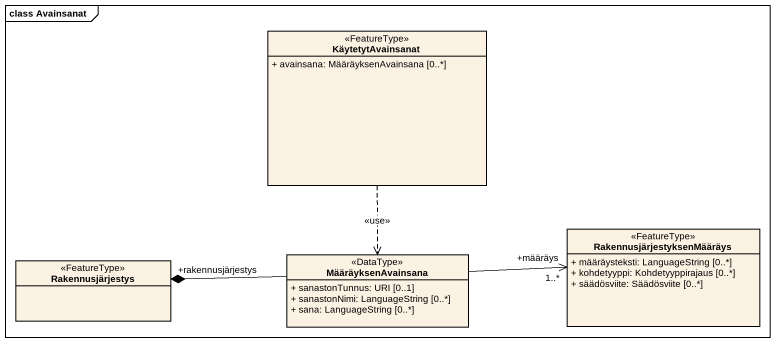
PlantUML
@startuml
mainframe class Avainsanat
hide circle
hide empty members
skinparam classAttributeIconSize 0
class KäytetytAvainsanat <<FeatureType>> {
  + avainsana: MääräyksenAvainsana [0..*]
}
class RakennusjärjestyksenMääräys <<FeatureType>> {
  + määräysteksti: LanguageString [0..*]
  + kohdetyyppi: Kohdetyyppirajaus [0..*]
  + säädösviite: Säädösviite [0..*]
}
class Rakennusjärjestys <<FeatureType>>
class MääräyksenAvainsana <<DataType>> {
  + sanastonTunnus: URI [0..1]
  + sanastonNimi: LanguageString [0..*]
  + sana: LanguageString [0..*]
}
KäytetytAvainsanat ..> MääräyksenAvainsana : <<use>>
MääräyksenAvainsana -right-> "+määräys\n1..*" RakennusjärjestyksenMääräys
MääräyksenAvainsana -left-* "+rakennusjärjestys" Rakennusjärjestys
@enduml
